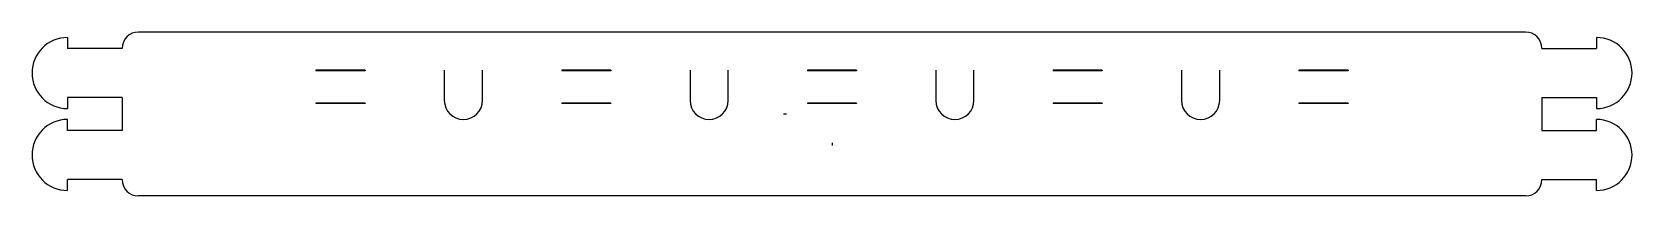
# Model space of a CAD drawing. Extents: x -146 to 146, y -15 to 15.
import ezdxf

# ---------------------------------------------------------------- set-up
doc = ezdxf.new("R2010")
doc.units = 0
doc.header["$MEASUREMENT"] = 0
doc.layers.add('MODELSKETCH_VISIBLE', color=7, linetype='CONTINUOUS')

msp = doc.modelspace()

# ---------------------------------------------------------------- linework, layer by layer
at = {"layer": 'MODELSKETCH_VISIBLE'}
for p, q in [((127, 15), (-127, 15)), ((-140, 14), (-140, 12)), ((-130, 12), (-140, 12)), ((130, 12), (140, 12)), ((140, 14), (140, 12)), ((-85.5, 8), (-94.5, 8)), ((-94.5, 8), (-94.5, 7.9)), ((-85.5, 7.9), (-94.5, 7.9)), ((-85.5, 8), (-85.5, 7.9)), ((-71, 8), (-71, 2.5)), ((-64, 2.5), (-64, 8)), ((-40.5, 8), (-49.5, 8)), ((-49.5, 8), (-49.5, 7.9)), ((-40.5, 7.9), (-49.5, 7.9)), ((-40.5, 8), (-40.5, 7.9)), ((-26, 8), (-26, 2.5)), ((-19, 2.5), (-19, 8)), ((-4.5, 8), (-4.5, 7.9)), ((4.5, 8), (-4.5, 8)), ((4.5, 7.9), (-4.5, 7.9)), ((4.5, 8), (4.5, 7.9)), ((19, 8), (19, 2.5)), ((26, 2.5), (26, 8)), ((40.5, 8), (40.5, 7.9)), ((49.5, 8), (40.5, 8)), ((49.5, 7.9), (40.5, 7.9)), ((49.5, 8), (49.5, 7.9)), ((64, 8), (64, 2.5)), ((71, 2.5), (71, 8)), ((94.5, 8), (85.5, 8)), ((85.5, 8), (85.5, 7.9)), ((94.5, 7.9), (85.5, 7.9)), ((94.5, 8), (94.5, 7.9)), ((-130, 3), (-140, 3)), ((-140, 3), (-140, 1)), ((-130, 3), (-130, -3)), ((130, 3), (130, -3)), ((130, 3), (140, 3)), ((140, 3), (140, 1)), ((-85.5, 2), (-94.5, 2)), ((-94.5, 2), (-94.5, 1.9)), ((-85.5, 1.9), (-94.5, 1.9)), ((-85.5, 2), (-85.5, 1.9)), ((-49.5, 2), (-49.5, 1.9)), ((-40.5, 2), (-49.5, 2)), ((-40.5, 1.9), (-49.5, 1.9)), ((-40.5, 2), (-40.5, 1.9)), ((-8.86, 0), (-8.36, 0)), ((-4.5, 2), (-4.5, 1.9)), ((4.5, 2), (-4.5, 2)), ((4.5, 1.9), (-4.5, 1.9)), ((4.5, 2), (4.5, 1.9)), ((49.5, 2), (40.5, 2)), ((40.5, 2), (40.5, 1.9)), ((49.5, 1.9), (40.5, 1.9)), ((49.5, 2), (49.5, 1.9)), ((94.5, 2), (85.5, 2)), ((85.5, 2), (85.5, 1.9)), ((94.5, 1.9), (85.5, 1.9)), ((94.5, 2), (94.5, 1.9)), ((-140, -3), (-140, -1)), ((140, -3), (140, -1)), ((-130, -3), (-140, -3)), ((0, -5.26), (0, -5.76)), ((130, -3), (140, -3)), ((-130, -12), (-140, -12)), ((-140, -14), (-140, -12)), ((130, -12), (140, -12)), ((140, -14), (140, -12)), ((127, -15), (-127, -15))]:
    msp.add_line(p, q, dxfattribs=at)
for centre, radius, start, end in [((-127, 12), 3, 90, 180), ((127, 12), 3, 0, 90), ((-140, 7.5), 6.5, 90, 270), ((140, 7.5), 6.5, 270, 90), ((-67.5, 2.5), 3.5, 180, 270), ((-67.5, 2.5), 3.5, 270, 0), ((-22.5, 2.5), 3.5, 180, 270), ((-22.5, 2.5), 3.5, 270, 0), ((22.5, 2.5), 3.5, 180, 270), ((22.5, 2.5), 3.5, 270, 0), ((67.5, 2.5), 3.5, 180, 270), ((67.5, 2.5), 3.5, 270, 0), ((-140, -7.5), 6.5, 90, 270), ((140, -7.5), 6.5, 270, 90), ((-127, -12), 3, 180, 270), ((127, -12), 3, 270, 0)]:
    msp.add_arc(centre, radius, start, end, dxfattribs=at)

doc.saveas('drawing.dxf')
